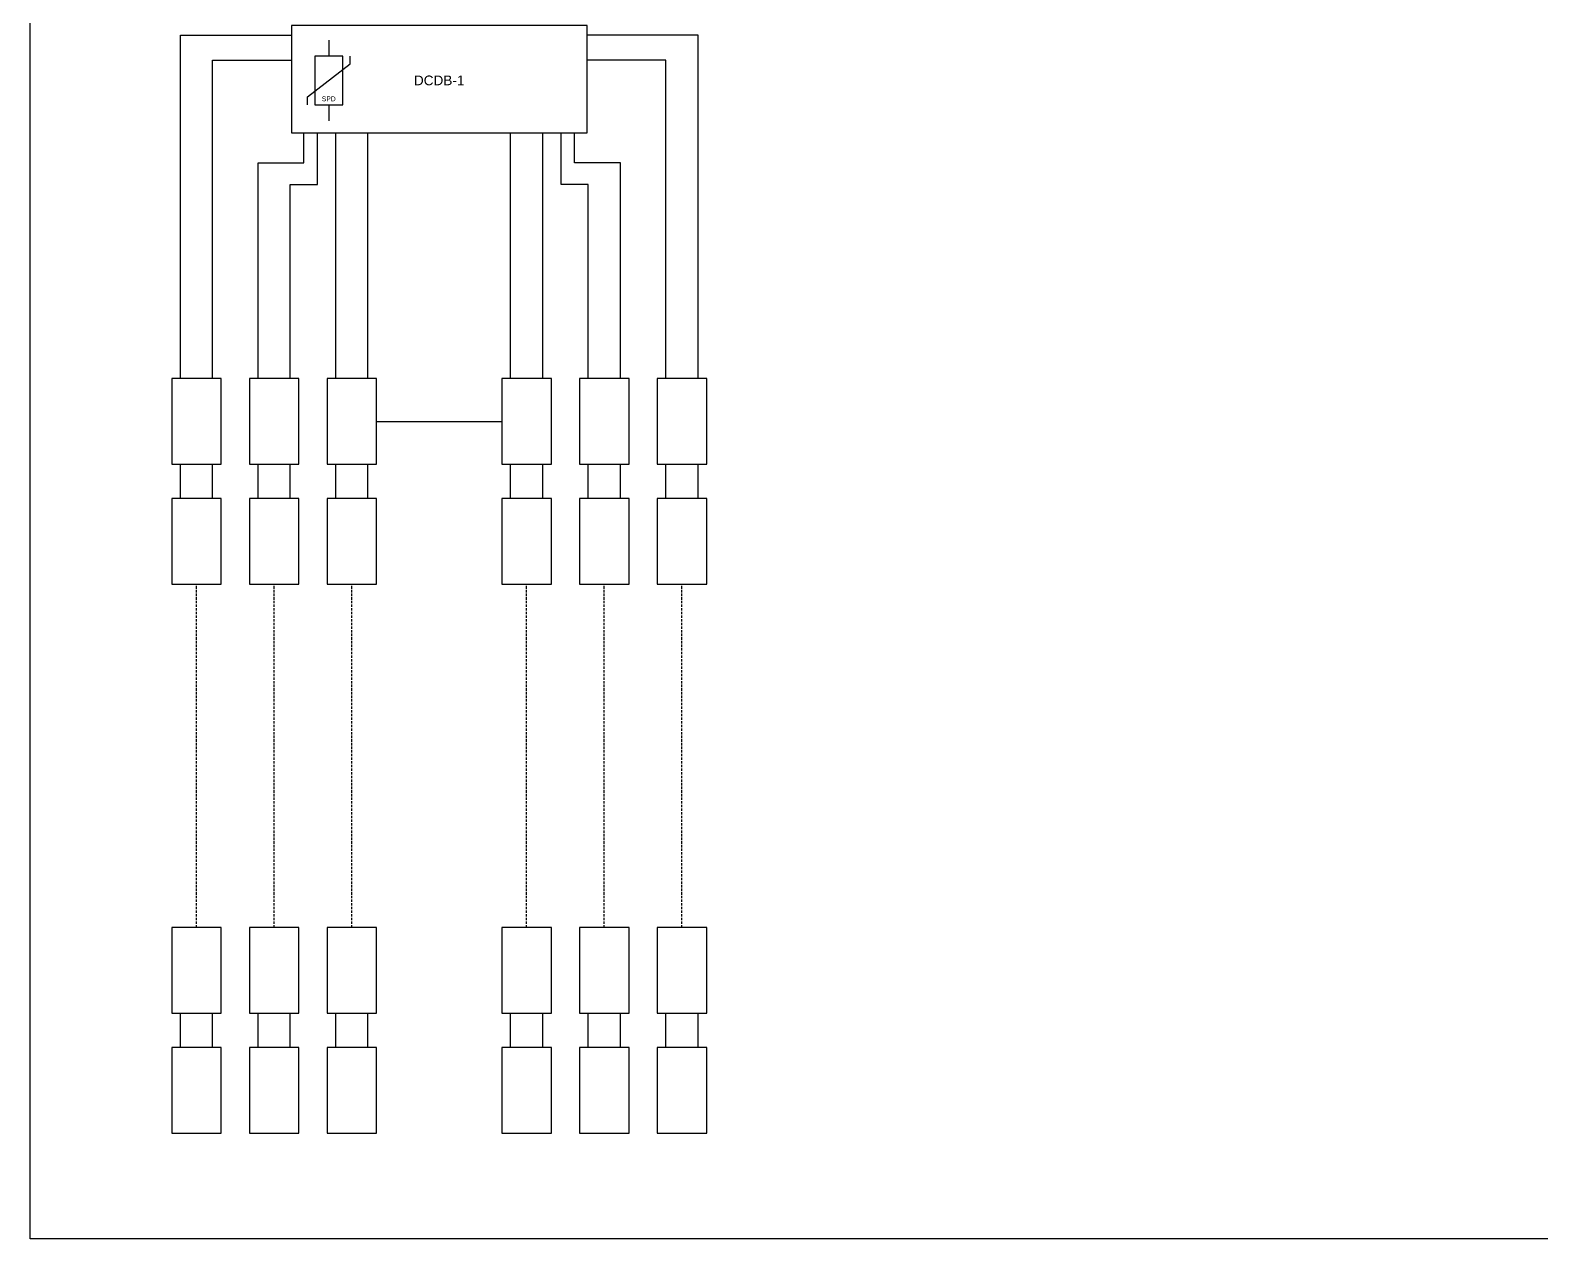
# Model space of a CAD drawing. Header units: inches. Extents: x -137 to 2243, y 16 to 894.
# Drawn here: x -136.6 to 19, y 457.5 to 582 of the extents above; entities that cross this region are included whole.
import ezdxf

# ---------------------------------------------------------------- set-up
doc = ezdxf.new("R2010")
doc.units = ezdxf.units.IN
doc.header["$MEASUREMENT"] = 0
doc.linetypes.add('DASHED2', pattern=[0.375, 0.25, -0.125])
doc.styles.get("Standard").update_dxf_attribs({"font": 'arial.ttf'})

msp = doc.modelspace()

# ---------------------------------------------------------------- linework, layer by layer
at = {"color": 1}
for p, q in [((-121.12, 549.65), (-121.12, 581.48)), ((-121.12, 581.48), (-109.68, 581.48)), ((-71.13, 578.89), (-79.24, 578.89)), ((-71.13, 549.65), (-71.13, 578.89)), ((-108.4, 568.33), (-108.4, 571.4)), ((-105.12, 549.65), (-105.12, 571.4)), ((-87.13, 549.65), (-87.13, 571.4)), ((-81.91, 566.08), (-81.91, 571.4)), ((-113.12, 549.65), (-113.12, 568.33)), ((-113.12, 568.33), (-108.4, 568.33)), ((-79.13, 566.08), (-81.91, 566.08)), ((-79.13, 549.65), (-79.13, 566.08)), ((-121.12, 546.11), (-121.12, 549.65)), ((-113.12, 546.11), (-113.12, 549.65)), ((-105.12, 546.11), (-105.12, 549.65)), ((-87.13, 546.11), (-87.13, 549.65)), ((-79.13, 546.11), (-79.13, 549.65)), ((-71.13, 546.11), (-71.13, 549.65)), ((-121.12, 533.75), (-121.12, 537.29)), ((-113.12, 533.75), (-113.12, 537.29)), ((-105.12, 533.75), (-105.12, 537.29)), ((-87.13, 533.75), (-87.13, 537.29)), ((-79.13, 533.75), (-79.13, 537.29)), ((-71.13, 533.75), (-71.13, 537.29)), ((-121.12, 477.25), (-121.12, 480.78)), ((-113.12, 477.25), (-113.12, 480.78)), ((-105.12, 477.25), (-105.12, 480.78)), ((-87.13, 477.25), (-87.13, 480.78)), ((-79.13, 477.25), (-79.13, 480.78)), ((-71.13, 477.25), (-71.13, 480.78))]:
    msp.add_line(p, q, dxfattribs=at)
for p, q in [((-105.82, 580.96), (-105.82, 579.3)), ((-103.62, 578.51), (-103.62, 579.3)), ((-108.02, 575.11), (-103.62, 578.51)), ((-108.02, 574.31), (-108.02, 575.11)), ((-105.82, 574.31), (-105.82, 572.66)), ((-100.91, 541.7), (-88.02, 541.7))]:
    msp.add_line(p, q)
at = {"color": 18, "true_color": 0x000000}
for p, q in [((-67.81, 581.48), (-79.24, 581.48)), ((-67.81, 549.65), (-67.81, 581.48)), ((-117.8, 549.65), (-117.8, 578.89)), ((-117.8, 578.89), (-109.68, 578.89)), ((-107.01, 566.08), (-107.01, 571.4)), ((-101.8, 549.65), (-101.8, 571.4)), ((-83.81, 549.65), (-83.81, 571.4)), ((-80.52, 568.33), (-80.52, 571.4)), ((-75.81, 568.33), (-80.52, 568.33)), ((-75.81, 549.65), (-75.81, 568.33)), ((-109.8, 549.65), (-109.8, 566.08)), ((-109.8, 566.08), (-107.01, 566.08)), ((-117.8, 546.11), (-117.8, 549.65)), ((-109.8, 546.11), (-109.8, 549.65)), ((-101.8, 546.11), (-101.8, 549.65)), ((-83.81, 546.11), (-83.81, 549.65)), ((-75.81, 546.11), (-75.81, 549.65)), ((-67.81, 546.11), (-67.81, 549.65)), ((-117.8, 533.75), (-117.8, 537.29)), ((-109.8, 533.75), (-109.8, 537.29)), ((-101.8, 533.75), (-101.8, 537.29)), ((-83.81, 533.75), (-83.81, 537.29)), ((-75.81, 533.75), (-75.81, 537.29)), ((-67.81, 533.75), (-67.81, 537.29)), ((-117.8, 477.25), (-117.8, 480.78)), ((-109.8, 477.25), (-109.8, 480.78)), ((-101.8, 477.25), (-101.8, 480.78)), ((-83.81, 477.25), (-83.81, 480.78)), ((-75.81, 477.25), (-75.81, 480.78)), ((-67.81, 477.25), (-67.81, 480.78))]:
    msp.add_line(p, q, dxfattribs=at)
at = {"linetype": 'DASHED2'}
for p, q in [((-119.46, 489.6), (-119.46, 524.93)), ((-111.46, 489.6), (-111.46, 524.93)), ((-103.46, 489.6), (-103.46, 524.93)), ((-85.47, 489.6), (-85.47, 524.93)), ((-77.47, 489.6), (-77.47, 524.93)), ((-69.47, 489.6), (-69.47, 524.93))]:
    msp.add_line(p, q, dxfattribs=at)
for points in [[(-136.58, 698.2), (170.1, 698.2), (170.1, 457.55), (-136.58, 457.55)], [(-109.68, 571.4), (-79.24, 571.4), (-79.24, 582.48), (-109.68, 582.48)], [(-107.26, 574.31), (-104.38, 574.31), (-104.38, 579.3), (-107.26, 579.3)], [(-122.01, 537.29), (-116.91, 537.29), (-116.91, 546.11), (-122.01, 546.11)], [(-114.01, 537.29), (-108.91, 537.29), (-108.91, 546.11), (-114.01, 546.11)], [(-106.01, 537.29), (-100.91, 537.29), (-100.91, 546.11), (-106.01, 546.11)], [(-88.02, 537.29), (-82.92, 537.29), (-82.92, 546.11), (-88.02, 546.11)], [(-80.02, 537.29), (-74.92, 537.29), (-74.92, 546.11), (-80.02, 546.11)], [(-72.02, 537.29), (-66.92, 537.29), (-66.92, 546.11), (-72.02, 546.11)], [(-122.01, 524.93), (-116.91, 524.93), (-116.91, 533.75), (-122.01, 533.75)], [(-114.01, 524.93), (-108.91, 524.93), (-108.91, 533.75), (-114.01, 533.75)], [(-106.01, 524.93), (-100.91, 524.93), (-100.91, 533.75), (-106.01, 533.75)], [(-88.02, 524.93), (-82.92, 524.93), (-82.92, 533.75), (-88.02, 533.75)], [(-80.02, 524.93), (-74.92, 524.93), (-74.92, 533.75), (-80.02, 533.75)], [(-72.02, 524.93), (-66.92, 524.93), (-66.92, 533.75), (-72.02, 533.75)], [(-122.01, 480.78), (-116.91, 480.78), (-116.91, 489.6), (-122.01, 489.6)], [(-114.01, 480.78), (-108.91, 480.78), (-108.91, 489.6), (-114.01, 489.6)], [(-106.01, 480.78), (-100.91, 480.78), (-100.91, 489.6), (-106.01, 489.6)], [(-88.02, 480.78), (-82.92, 480.78), (-82.92, 489.6), (-88.02, 489.6)], [(-80.02, 480.78), (-74.92, 480.78), (-74.92, 489.6), (-80.02, 489.6)], [(-72.02, 480.78), (-66.92, 480.78), (-66.92, 489.6), (-72.02, 489.6)], [(-122.01, 468.42), (-116.91, 468.42), (-116.91, 477.25), (-122.01, 477.25)], [(-114.01, 468.42), (-108.91, 468.42), (-108.91, 477.25), (-114.01, 477.25)], [(-106.01, 468.42), (-100.91, 468.42), (-100.91, 477.25), (-106.01, 477.25)], [(-88.02, 468.42), (-82.92, 468.42), (-82.92, 477.25), (-88.02, 477.25)], [(-80.02, 468.42), (-74.92, 468.42), (-74.92, 477.25), (-80.02, 477.25)], [(-72.02, 468.42), (-66.92, 468.42), (-66.92, 477.25), (-72.02, 477.25)]]:
    msp.add_lwpolyline(points, close=True)

# ---------------------------------------------------------------- texts
at = {"attachment_point": 7}
for s, insert, char_height in [('\\pxqc;DCDB-1', (-96.27, 576.3), 1), ('\\pxqc;SPD', (-107.64, 574.66), 0.5)]:
    msp.add_mtext_dynamic_manual_height_columns(s, width=3.6036, gutter_width=1, heights=[0.2], dxfattribs=dict(at, insert=insert, char_height=char_height))

doc.saveas('drawing.dxf')
